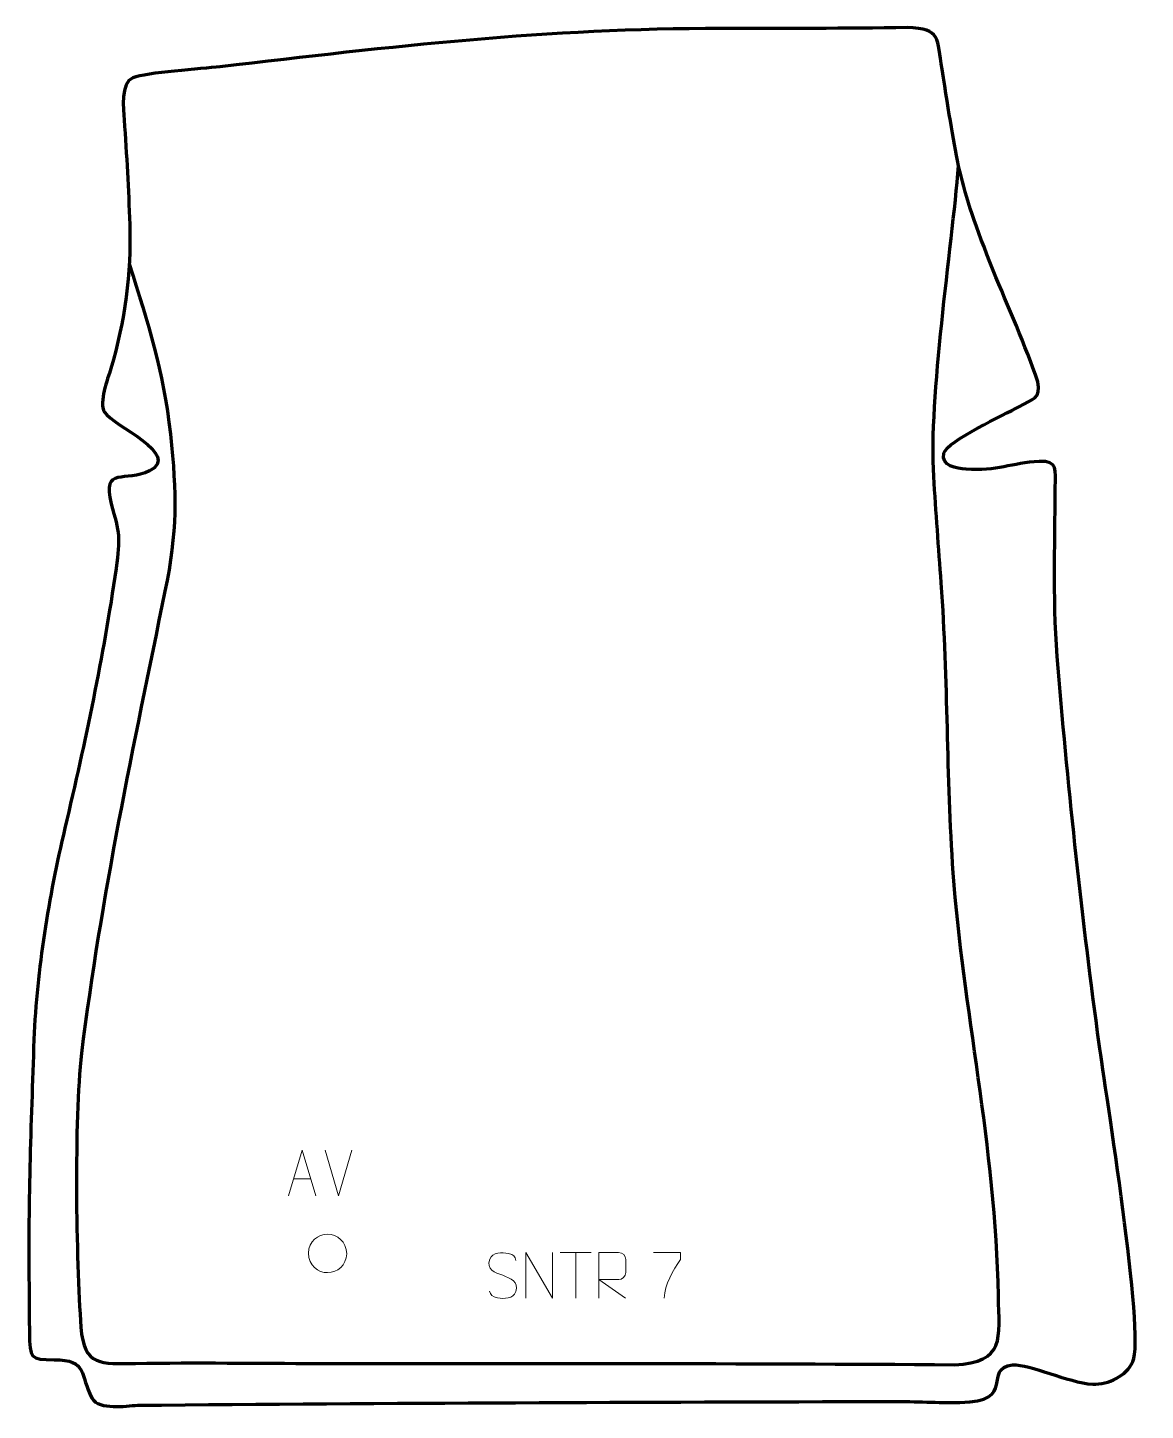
# Model space of a CAD drawing. Header units: millimetres. Extents: x -286 to 327, y -412 to 346.
import ezdxf

# ---------------------------------------------------------------- set-up
doc = ezdxf.new("R2010")
doc.units = ezdxf.units.MM
doc.header["$MEASUREMENT"] = 0
for name, color, linetype in [('layer 1', 7, 'Continuous'), ('layer 2', 7, 'Continuous'), ('layer 3', 7, 'Continuous')]:
    doc.layers.add(name, color=color, linetype=linetype)

msp = doc.modelspace()

# ---------------------------------------------------------------- linework, layer by layer
at = {"layer": 'layer 1', "color": 250, "lineweight": 9}
for points, knots in [([(-142.6649, -294.329), (-142.6649, -294.329), (-135.2939, -269.3755), (-135.2939, -269.3755), (-135.2939, -269.3755), (-135.2939, -269.3755), (-127.724, -294.329), (-127.724, -294.329)], [0, 0, 0, 0, 0.33333333, 0.33333333, 0.33333333, 0.33333333, 1, 1, 1, 1]), ([(-131.8127, -325.8119), (-131.742, -319.1715), (-126.468, -315.3255), (-121.3127, -315.4225), (-121.3127, -315.4225), (-116.1574, -315.3255), (-110.8834, -319.3889), (-110.8127, -326.0293), (-110.8127, -326.0293), (-111.1829, -332.3586), (-115.6248, -336.3893), (-121.3127, -336.4187), (-121.3127, -336.4187), (-126.468, -336.5157), (-131.742, -332.4523), (-131.8127, -325.8119)], [0, 0, 0, 0, 0.2, 0.2, 0.2, 0.2, 0.4, 0.4, 0.4, 0.4, 0.6, 0.6, 0.6, 0.6, 1, 1, 1, 1]), ([(-25.3346, -337.8603), (-29.5829, -336.3899), (-34.491, -334.5941), (-32.4859, -329.0738), (-32.4859, -329.0738), (-30.9824, -324.9339), (-25.7688, -325.3224), (-22.1652, -325.9235), (-22.1652, -325.9235), (-19.3046, -326.4007), (-18.4399, -327.6139), (-18.1293, -329.698)], [0, 0, 0, 0, 0.25, 0.25, 0.25, 0.25, 0.5, 0.5, 0.5, 0.5, 1, 1, 1, 1]), ([(-12.662, -350.337), (-12.662, -350.337), (-12.662, -325.3835), (-12.662, -325.3835), (-12.662, -325.3835), (-12.662, -325.3835), (1.9928, -350.337), (1.9928, -350.337), (1.9928, -350.337), (1.9928, -350.337), (1.9928, -325.3835), (1.9928, -325.3835)], [0, 0, 0, 0, 0.25, 0.25, 0.25, 0.25, 0.5, 0.5, 0.5, 0.5, 1, 1, 1, 1]), ([(27.3333, -350.337), (27.3333, -350.337), (27.3333, -325.3835), (27.3333, -325.3835), (27.3333, -325.3835), (30.9281, -325.3835), (34.5236, -325.3835), (38.1188, -325.3835), (38.1188, -325.3835), (40.4441, -325.4212), (42.0014, -326.9112), (41.9973, -329.2776), (41.9973, -329.2776), (41.9969, -331.3131), (41.9969, -334.3725), (41.9973, -336.4085), (41.9973, -336.4085), (41.9908, -338.284), (40.1785, -340.2258), (38.169, -340.2449), (38.169, -340.2449), (38.169, -340.2449), (27.3333, -340.2449), (27.3333, -340.2449), (27.3333, -340.2449), (27.3333, -340.2449), (41.988, -350.337), (41.988, -350.337)], [0, 0, 0, 0, 0.125, 0.125, 0.125, 0.125, 0.25, 0.25, 0.25, 0.25, 0.375, 0.375, 0.375, 0.375, 0.5, 0.5, 0.5, 0.5, 0.625, 0.625, 0.625, 0.625, 0.75, 0.75, 0.75, 0.75, 1, 1, 1, 1]), ([(57.2573, -325.381), (57.2573, -325.381), (72.0734, -325.381), (72.0734, -325.381), (72.0734, -325.381), (72.0731, -326.6306), (72.0731, -327.8802), (72.0734, -329.13), (72.0734, -329.13), (68.079, -335.1271), (63.1638, -342.9607), (63.1638, -350.3395)], [0, 0, 0, 0, 0.25, 0.25, 0.25, 0.25, 0.5, 0.5, 0.5, 0.5, 1, 1, 1, 1]), ([(-25.3346, -337.8604), (-21.316, -339.5071), (-16.2865, -341.3954), (-18.1205, -346.7557), (-18.1205, -346.7557), (-19.5803, -351.0221), (-24.4911, -350.7654), (-28.2172, -350.2107), (-28.2172, -350.2107), (-30.9672, -349.8009), (-32.1881, -348.5874), (-32.5661, -346.4752)], [0, 0, 0, 0, 0.25, 0.25, 0.25, 0.25, 0.5, 0.5, 0.5, 0.5, 1, 1, 1, 1])]:
    msp.add_open_spline(points, degree=3, knots=knots, dxfattribs=at)
for points in [[(-115.3054, -294.3363), (-115.3054, -294.3363), (-122.6272, -269.3827), (-122.6272, -269.3827)], [(-107.9835, -269.3827), (-107.9835, -269.3827), (-115.3053, -294.3363), (-115.3053, -294.3363)], [(-139.9423, -285.0796), (-139.9423, -285.0796), (-130.4466, -285.0796), (-130.4466, -285.0796)], [(6.1718, -325.407), (6.1718, -325.407), (23.159, -325.407), (23.159, -325.407)], [(14.6656, -350.337), (14.6656, -350.337), (14.6656, -325.3835), (14.6656, -325.3835)]]:
    msp.add_open_spline(points, degree=3, dxfattribs=at)
at = {"layer": 'layer 2', "color": 140, "lineweight": 158}
msp.add_open_spline([(-229.8829, 216.2802), (-219.56, 182.557), (-211.2412, 158.7101), (-207.3925, 122.9608), (-207.3925, 122.9608), (-203.8584, 90.1329), (-203.61, 69.4877), (-210.3645, 36.913), (-210.3645, 36.913), (-227.8135, -47.966), (-245.3174, -130.1184), (-256.1526, -216.3001), (-256.1526, -216.3001), (-260.229, -253.28), (-259.0833, -329.0286), (-256.4034, -366.3351), (-256.4034, -366.3351), (-254.8524, -387.9253), (-245.2238, -386.4396), (-226.4645, -386.1365), (-226.4645, -386.1365), (-193.2766, -385.6004), (-159.4098, -386.1051), (-126.1481, -386.1432), (-126.1481, -386.1432), (-10.0555, -386.2686), (105.9269, -385.9729), (222.0275, -386.8506), (222.0275, -386.8506), (250.0599, -385.6748), (246.5996, -372.3828), (246.1804, -349.0319), (246.1804, -349.0319), (244.7223, -267.8028), (226.4794, -189.2016), (221.437, -117.3871), (221.437, -117.3871), (217.6782, -63.8544), (218.7622, -12.3397), (214.838, 41.4463), (214.838, 41.4463), (213.4091, 60.8909), (212.0093, 80.3342), (210.7479, 99.7905), (210.7479, 99.7905), (207.9973, 142.5223), (220.5735, 224.2479), (224.3658, 270.1272)], degree=3, knots=[0, 0, 0, 0, 0.07692308, 0.07692308, 0.07692308, 0.07692308, 0.15384615, 0.15384615, 0.15384615, 0.15384615, 0.23076923, 0.23076923, 0.23076923, 0.23076923, 0.30769231, 0.30769231, 0.30769231, 0.30769231, 0.38461538, 0.38461538, 0.38461538, 0.38461538, 0.46153846, 0.46153846, 0.46153846, 0.46153846, 0.53846154, 0.53846154, 0.53846154, 0.53846154, 0.61538462, 0.61538462, 0.61538462, 0.61538462, 0.69230769, 0.69230769, 0.69230769, 0.69230769, 0.76923077, 0.76923077, 0.76923077, 0.76923077, 0.84615385, 0.84615385, 0.84615385, 0.84615385, 1, 1, 1, 1], dxfattribs=at)
at = {"layer": 'layer 3', "color": 242, "lineweight": 158}
msp.add_open_spline([(-180.2541, 324.2738), (-86.0953, 335.2522), (-1.17, 345.3816), (94.7235, 345.2375), (94.7235, 345.2375), (128.5657, 345.1886), (162.4071, 345.2937), (196.2471, 345.7061), (196.2471, 345.7061), (214.993, 345.3139), (212.5166, 339.7402), (215.3081, 322.9286), (215.3081, 322.9286), (223.5345, 272.2024), (223.6971, 261.6815), (243.3066, 212.7254), (243.3066, 212.7254), (251.3956, 192.9804), (260.9814, 171.6977), (267.7904, 151.6933), (267.7904, 151.6933), (269.5421, 142.3202), (265.1643, 142.422), (257.2957, 137.9032), (257.2957, 137.9032), (249.7326, 133.6806), (218.2271, 119.4258), (216.2563, 112.5118), (216.2563, 112.5118), (214.9391, 105.33), (222.9965, 104.2494), (228.4495, 103.7909), (228.4495, 103.7909), (245.3459, 102.6055), (253.4278, 107.1686), (268.5363, 108.084), (268.5363, 108.084), (279.1462, 108.3583), (277.3037, 103.457), (277.3442, 93.9811), (277.3442, 93.9811), (277.1042, 60.005), (275.9348, 28.9618), (278.8146, -5.1497), (278.8146, -5.1497), (284.7284, -74.5793), (292.0447, -142.2827), (301.3637, -211.2691), (301.3637, -211.2691), (304.6506, -235.5793), (326.6519, -370.5645), (319.8372, -385.1637), (319.8372, -385.1637), (316.0977, -393.1748), (306.4857, -397.6769), (297.8462, -397.556), (297.8462, -397.556), (283.9696, -396.5967), (263.5765, -386.4058), (253.9259, -386.9794), (253.9259, -386.9794), (237.0721, -388.9542), (257.0104, -407.2017), (225.0305, -407.5493), (225.0305, -407.5493), (213.1101, -407.6788), (200.6864, -406.9717), (188.5489, -406.997), (188.5489, -406.997), (50.6282, -407.3527), (-87.3212, -407.7079), (-225.2351, -409.0909), (-225.2351, -409.0909), (-232.1821, -409.4094), (-246.0779, -411.8621), (-250.494, -405.2075), (-250.494, -405.2075), (-257.0321, -392.4383), (-252.4738, -384.1555), (-271.1198, -384.1408), (-271.1198, -384.1408), (-284.3174, -384.1304), (-284.3761, -383.1936), (-284.6066, -369.4838), (-284.6066, -369.4838), (-284.7285, -362.24), (-284.6166, -354.9865), (-284.7459, -347.7587), (-284.7459, -347.7587), (-285.5746, -301.207), (-283.7248, -255.2355), (-282.1515, -208.7471), (-282.1515, -208.7471), (-280.4864, -169.7286), (-274.1194, -130.9342), (-265.1922, -92.9693), (-265.1922, -92.9693), (-253.7136, -44.0341), (-244.4128, -0.127), (-237.082, 49.4655), (-237.082, 49.4655), (-235.0315, 66.3793), (-235.0692, 68.6318), (-239.8707, 84.8744), (-239.8707, 84.8744), (-244.8362, 105.7787), (-231.9278, 96.1568), (-218.8013, 102.8118), (-218.8013, 102.8118), (-200.9451, 111.8645), (-238.9699, 127.6946), (-243.4321, 135.0355), (-243.4321, 135.0355), (-246.7775, 140.539), (-241.8199, 152.8083), (-240.0111, 158.9904), (-240.0111, 158.9904), (-232.4159, 184.9488), (-228.6987, 210.7562), (-229.6621, 237.8661), (-229.6621, 237.8661), (-230.3443, 257.3703), (-231.274, 275.7151), (-232.7913, 295.1846), (-232.7913, 295.1846), (-233.2376, 300.9094), (-234.628, 315.6009), (-227.9569, 318.2218), (-227.9569, 318.2218), (-220.6591, 321.0888), (-190.1099, 323.2409), (-180.2541, 324.2738)], degree=3, knots=[0, 0, 0, 0, 0.02941176, 0.02941176, 0.02941176, 0.02941176, 0.05882353, 0.05882353, 0.05882353, 0.05882353, 0.08823529, 0.08823529, 0.08823529, 0.08823529, 0.11764706, 0.11764706, 0.11764706, 0.11764706, 0.14705882, 0.14705882, 0.14705882, 0.14705882, 0.17647059, 0.17647059, 0.17647059, 0.17647059, 0.20588235, 0.20588235, 0.20588235, 0.20588235, 0.23529412, 0.23529412, 0.23529412, 0.23529412, 0.26470588, 0.26470588, 0.26470588, 0.26470588, 0.29411765, 0.29411765, 0.29411765, 0.29411765, 0.32352941, 0.32352941, 0.32352941, 0.32352941, 0.35294118, 0.35294118, 0.35294118, 0.35294118, 0.38235294, 0.38235294, 0.38235294, 0.38235294, 0.41176471, 0.41176471, 0.41176471, 0.41176471, 0.44117647, 0.44117647, 0.44117647, 0.44117647, 0.47058824, 0.47058824, 0.47058824, 0.47058824, 0.5, 0.5, 0.5, 0.5, 0.52941176, 0.52941176, 0.52941176, 0.52941176, 0.55882353, 0.55882353, 0.55882353, 0.55882353, 0.58823529, 0.58823529, 0.58823529, 0.58823529, 0.61764706, 0.61764706, 0.61764706, 0.61764706, 0.64705882, 0.64705882, 0.64705882, 0.64705882, 0.67647059, 0.67647059, 0.67647059, 0.67647059, 0.70588235, 0.70588235, 0.70588235, 0.70588235, 0.73529412, 0.73529412, 0.73529412, 0.73529412, 0.76470588, 0.76470588, 0.76470588, 0.76470588, 0.79411765, 0.79411765, 0.79411765, 0.79411765, 0.82352941, 0.82352941, 0.82352941, 0.82352941, 0.85294118, 0.85294118, 0.85294118, 0.85294118, 0.88235294, 0.88235294, 0.88235294, 0.88235294, 0.91176471, 0.91176471, 0.91176471, 0.91176471, 0.94117647, 0.94117647, 0.94117647, 0.94117647, 1, 1, 1, 1], dxfattribs=at)

doc.saveas('drawing.dxf')
